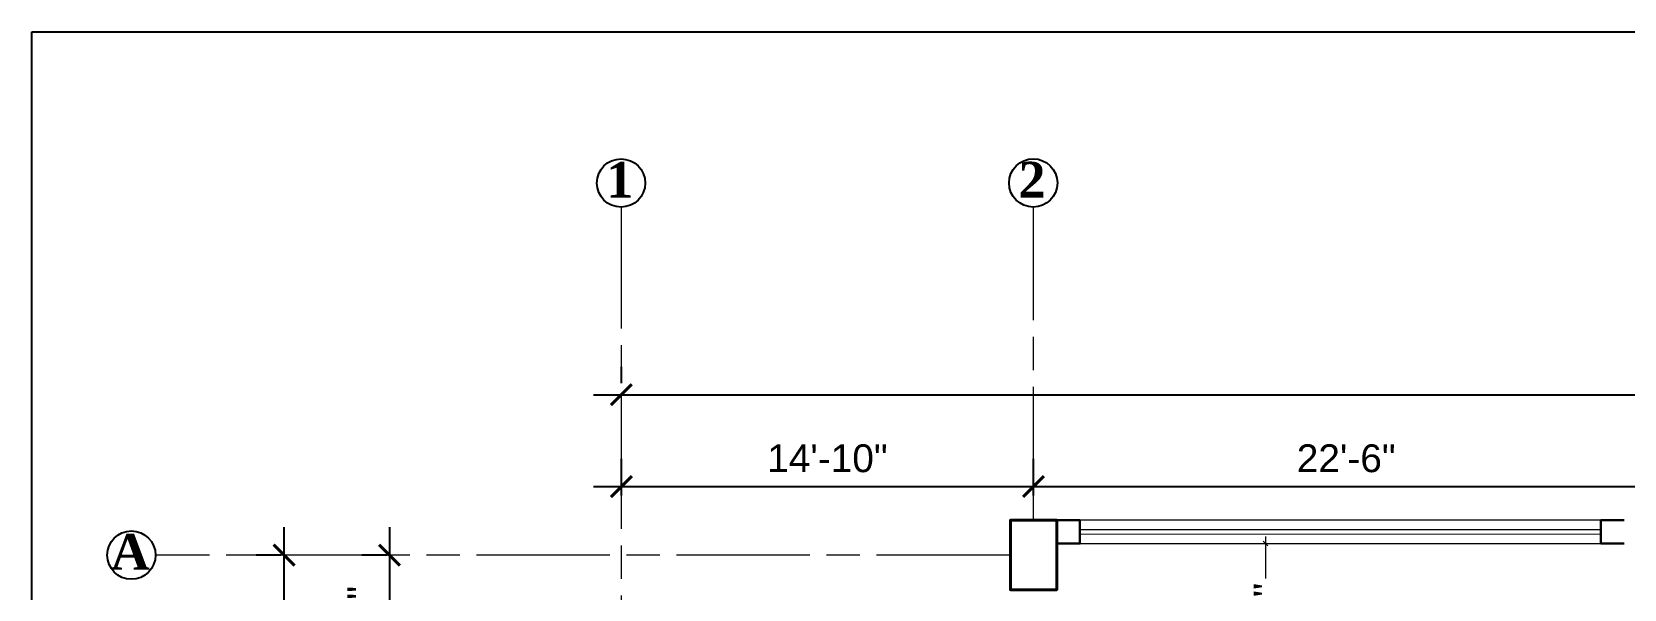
# Model space of a CAD drawing. Header units: inches. Extents: x -12 to 20935469, y -1604 to 24729220.
# Drawn here: x 20823799 to 20824487, y 24654890 to 24655131 of the extents above; entities that cross this region are included whole.
import ezdxf

# ---------------------------------------------------------------- set-up
doc = ezdxf.new("R2010")
doc.units = ezdxf.units.IN
doc.header["$LTSCALE"] = 0.03
doc.header["$MEASUREMENT"] = 0
doc.header["$PDMODE"] = 32
doc.header["$PDSIZE"] = 15
doc.linetypes.add('ACAD_ISO08W100', pattern=[36, 24, -3, 6, -3])
for name, color, linetype, lineweight in [('column', 1, 'Continuous', 40), ('Dim Line', 252, 'Continuous', 13), ('Grid Line', 252, 'Continuous', 18), ('Main Wall', 7, 'Continuous', 30), ('wind.', 150, 'Continuous', 20)]:
    doc.layers.add(name, color=color, linetype=linetype, lineweight=lineweight)
doc.layers.add('DIM TEXT 2025', color=7, linetype='Continuous')
doc.layers.add('TEXT', color=7, linetype='Continuous')
doc.styles.add('RomanS', font='arial.ttf', dxfattribs={"height": 12})
doc.styles.get("Standard").update_dxf_attribs({"font": 'timesbd.ttf'})
doc.dimstyles.new('Aec_Arch_I', dxfattribs={"dimscale": 96, "dimtxt": 12, "dimasz": 0.09375, "dimexe": 0.125, "dimexo": 0.125, "dimgap": 0.0625, "dimtad": 1, "dimdec": 0, "dimzin": 3, "dimdsep": 46, "dimlunit": 4, "dimtxsty": 'RomanS', "dimblk1": 'ARCHTICK', "dimblk2": 'ARCHTICK', "dimsah": 1, "dimcen": 0.09375, "dimdle": 0.125, "dimadec": 0, "dimazin": 0, "dimtfac": 0.75, "dimtdec": 0, "dimtmove": 2, "dimatfit": 3, "dimldrblk": 'ARCHTICK', "dimfxl": 1, "dimfrac": 1, "dimtolj": 1, "dimtzin": 0, "dimarcsym": 0})
doc.dimstyles.new('Standard 8', dxfattribs={"dimtxt": 7, "dimasz": 2, "dimexe": 2, "dimexo": 2, "dimgap": 2, "dimtad": 0, "dimdec": 0, "dimzin": 3, "dimdsep": 46, "dimlunit": 4, "dimtxsty": 'Standard', "dimblk": 'OBLIQUE', "dimcen": 3, "dimdle": 3, "dimclrd": 256, "dimclre": 256, "dimclrt": 256, "dimadec": 0, "dimazin": 0, "dimtfac": 1, "dimtdec": 0, "dimtix": 1, "dimtofl": 0, "dimtmove": 0, "dimatfit": 0, "dimldrblk": 'OBLIQUE', "dimfxl": 1, "dimtolj": 1, "dimtzin": 0, "dimlwd": -1, "dimlwe": -1, "dimarcsym": 0})

# ---------------------------------------------------------------- blocks, each defined once
blk = doc.blocks.new('_Oblique')
at = {"color": 0, "linetype": 'ByBlock', "lineweight": -2}
blk.add_line((-0.5, -0.5), (0.5, 0.5), dxfattribs=at)
blk = doc.blocks.new('*D187')
at = {"layer": 'Defpoints', "color": 0, "transparency": 16777216}
for p in [(20824302.97, 24654910.18), (20824331.95, 24654910.18), (20824302.98, 24654845.74)]:
    blk.add_point(p, dxfattribs=at)
at = {"layer": 'DIM TEXT 2025', "lineweight": 0, "transparency": 16777216}
for p, q in [((20824302.97, 24654910.18), (20824333.95, 24654910.18)), ((20824331.95, 24654913.18), (20824331.95, 24654895.07)), ((20824331.95, 24654842.74), (20824331.95, 24654860.84)), ((20824302.98, 24654845.74), (20824333.95, 24654845.74))]:
    blk.add_line(p, q, dxfattribs=at)
at = {"layer": 'DIM TEXT 2025', "lineweight": 0, "transparency": 16777216, "xscale": 2, "yscale": 2, "zscale": 2}
for p, rotation in [((20824331.95, 24654910.18), 90), ((20824331.95, 24654845.74), 270)]:
    blk.add_blockref('_Oblique', p, dxfattribs=dict(at, rotation=rotation))
at = {"layer": 'DIM TEXT 2025', "lineweight": 0, "transparency": 16777216, "insert": (20824331.95, 24654877.96), "char_height": 10, "attachment_point": 5, "rotation": 90}
blk.add_mtext('\\A1;5\'-4"', dxfattribs=at)
blk = doc.blocks.new('_ArchTick')
at = {"color": 0, "linetype": 'ByBlock', "lineweight": 35, "const_width": 0.15}
blk.add_lwpolyline([(-0.5, -0.5), (0.5, 0.5)], dxfattribs=at)
blk = doc.blocks.new('*D336')
at = {"layer": 'Defpoints', "color": 0, "transparency": 16777216}
for p in [(20820322.25, 24639400.93), (20820144.28, 24639385.03), (20820322.25, 24639385.03)]:
    blk.add_point(p, dxfattribs=at)
at = {"layer": 'Dim Line', "color": 0, "lineweight": -2, "transparency": 16777216}
for p, q in [((20820144.28, 24639397.03), (20820144.28, 24639412.93)), ((20820322.25, 24639397.03), (20820322.25, 24639412.93)), ((20820132.28, 24639400.93), (20820334.25, 24639400.93))]:
    blk.add_line(p, q, dxfattribs=at)
at = {"layer": 'Dim Line', "color": 0, "lineweight": -2, "transparency": 16777216, "xscale": 9, "yscale": 9, "zscale": 9, "rotation": 180}
blk.add_blockref('_ArchTick', (20820144.28, 24639400.93), dxfattribs=at)
at = {"layer": 'Dim Line', "color": 0, "lineweight": -2, "transparency": 16777216, "xscale": 9, "yscale": 9, "zscale": 9}
blk.add_blockref('_ArchTick', (20820322.25, 24639400.93), dxfattribs=at)
at = {"layer": 'Dim Line', "color": 0, "transparency": 16777216, "insert": (20820233.26, 24639413.05), "char_height": 12, "attachment_point": 5, "style": 'RomanS'}
blk.add_mtext('\\A1;14\'-10"', dxfattribs=at)
blk = doc.blocks.new('*D337')
at = {"layer": 'Defpoints', "color": 0, "transparency": 16777216}
for p in [(20820592.25, 24639400.93), (20820592.25, 24639400.93), (20820322.25, 24639385.03)]:
    blk.add_point(p, dxfattribs=at)
at = {"layer": 'Dim Line', "color": 0, "lineweight": -2, "transparency": 16777216}
for p, q in [((20820322.25, 24639397.03), (20820322.25, 24639412.93)), ((20820310.25, 24639400.93), (20820604.25, 24639400.93))]:
    blk.add_line(p, q, dxfattribs=at)
at = {"layer": 'Dim Line', "color": 0, "lineweight": -2, "transparency": 16777216, "xscale": 9, "yscale": 9, "zscale": 9, "rotation": 180}
blk.add_blockref('_ArchTick', (20820322.25, 24639400.93), dxfattribs=at)
at = {"layer": 'Dim Line', "color": 0, "lineweight": -2, "transparency": 16777216, "xscale": 9, "yscale": 9, "zscale": 9}
blk.add_blockref('_ArchTick', (20820592.25, 24639400.93), dxfattribs=at)
at = {"layer": 'Dim Line', "color": 0, "transparency": 16777216, "insert": (20820457.25, 24639413.05), "char_height": 12, "attachment_point": 5, "style": 'RomanS'}
blk.add_mtext('\\A1;22\'-6"', dxfattribs=at)
blk = doc.blocks.new('*D329')
at = {"layer": 'Defpoints', "color": 0, "transparency": 16777216}
for p in [(20822147.72, 24639440.57), (20820144.28, 24639433.51), (20822147.72, 24639433.51)]:
    blk.add_point(p, dxfattribs=at)
at = {"layer": 'Dim Line', "color": 0, "lineweight": -2, "transparency": 16777216}
for p, q in [((20820144.28, 24639445.51), (20820144.28, 24639452.57)), ((20822147.72, 24639445.51), (20822147.72, 24639452.57)), ((20820132.28, 24639440.57), (20822159.72, 24639440.57))]:
    blk.add_line(p, q, dxfattribs=at)
at = {"layer": 'Dim Line', "color": 0, "lineweight": -2, "transparency": 16777216, "xscale": 9, "yscale": 9, "zscale": 9, "rotation": 180}
blk.add_blockref('_ArchTick', (20820144.28, 24639440.57), dxfattribs=at)
at = {"layer": 'Dim Line', "color": 0, "lineweight": -2, "transparency": 16777216, "xscale": 9, "yscale": 9, "zscale": 9}
blk.add_blockref('_ArchTick', (20822147.72, 24639440.57), dxfattribs=at)
at = {"layer": 'Dim Line', "color": 0, "transparency": 16777216, "insert": (20821146, 24639452.7), "char_height": 12, "attachment_point": 5, "style": 'RomanS'}
blk.add_mtext('\\A1;166\'-11"', dxfattribs=at)
blk = doc.blocks.new('*D330')
at = {"layer": 'Defpoints', "color": 0, "transparency": 16777216}
for p in [(20820055.12, 24639371.33), (20820044.19, 24639311.34), (20820055.12, 24639311.34)]:
    blk.add_point(p, dxfattribs=at)
at = {"layer": 'Dim Line', "color": 0, "lineweight": -2, "transparency": 16777216}
for p, q in [((20820044.19, 24639383.33), (20820044.19, 24639299.34)), ((20820043.12, 24639371.33), (20820032.19, 24639371.33)), ((20820043.12, 24639311.34), (20820032.19, 24639311.34))]:
    blk.add_line(p, q, dxfattribs=at)
at = {"layer": 'Dim Line', "color": 0, "lineweight": -2, "transparency": 16777216, "xscale": 9, "yscale": 9, "zscale": 9}
for p, rotation in [((20820044.19, 24639371.33), 90), ((20820044.19, 24639311.34), 270)]:
    blk.add_blockref('_ArchTick', p, dxfattribs=dict(at, rotation=rotation))
at = {"layer": 'Dim Line', "color": 0, "transparency": 16777216, "insert": (20820032.06, 24639341.34), "char_height": 12, "attachment_point": 5, "rotation": 90, "style": 'RomanS'}
blk.add_mtext('\\A1;5\'-0"', dxfattribs=at)
blk = doc.blocks.new('*D335')
at = {"layer": 'Defpoints', "color": 0, "transparency": 16777216}
for p in [(20819998.65, 24639371.33), (20820009.29, 24639371.33), (20820009.29, 24638499.48)]:
    blk.add_point(p, dxfattribs=at)
at = {"layer": 'Dim Line', "color": 0, "lineweight": -2, "transparency": 16777216}
for p, q in [((20819998.65, 24638487.48), (20819998.65, 24639383.33)), ((20819997.29, 24639371.33), (20819986.65, 24639371.33)), ((20819997.29, 24638499.48), (20819986.65, 24638499.48))]:
    blk.add_line(p, q, dxfattribs=at)
at = {"layer": 'Dim Line', "color": 0, "lineweight": -2, "transparency": 16777216, "xscale": 9, "yscale": 9, "zscale": 9}
for p, rotation in [((20819998.65, 24639371.33), 90), ((20819998.65, 24638499.48), 270)]:
    blk.add_blockref('_ArchTick', p, dxfattribs=dict(at, rotation=rotation))
at = {"layer": 'Dim Line', "color": 0, "transparency": 16777216, "insert": (20819986.53, 24638935.41), "char_height": 12, "attachment_point": 5, "rotation": 90, "style": 'RomanS'}
blk.add_mtext('\\A1;72\'-8"', dxfattribs=at)
blk = doc.blocks.new('GRID')
at = {"layer": 'Grid Line', "color": 252, "linetype": 'ACAD_ISO08W100', "lineweight": 9, "ltscale": 80, "true_color": 0x939598}
for p, q in [((20820144.28, 24639296.33), (20820144.28, 24639521.54)), ((20820322.25, 24639386.33), (20820322.25, 24639521.55)), ((20820312.11, 24639371.33), (20819943.28, 24639371.33))]:
    blk.add_line(p, q, dxfattribs=at)
at = {"layer": 'TEXT'}
for centre in [(20820144.14, 24639531.96), (20820322.11, 24639531.97), (20819932.72, 24639371.33)]:
    blk.add_circle(centre, 10.42, dxfattribs=at)
at = {"layer": 'TEXT', "char_height": 15.435, "width": 227.4581, "attachment_point": 8, "rotation": 0}
for s, insert in [('\\A1;1', (20820143.62, 24639525.66)), ('\\A1;2', (20820321.59, 24639525.67)), ('\\A1;A', (20819932.21, 24639365.04))]:
    blk.add_mtext(s, dxfattribs=dict(at, insert=insert))
at = {"layer": 'Dim Line'}
for base, p1, p2, picture, middle in [((20822147.72, 24639440.57), (20820144.28, 24639433.51), (20822147.72, 24639433.51), '*D329', (20821146, 24639452.7)), ((20820322.25, 24639400.93), (20820144.28, 24639385.03), (20820322.25, 24639385.03), '*D336', (20820233.26, 24639413.05)), ((20820592.25, 24639400.93), (20820322.25, 24639385.03), (20820592.25, 24639400.93), '*D337', (20820457.25, 24639413.05))]:
    dim = blk.add_linear_dim(base=base, p1=p1, p2=p2, dimstyle='Aec_Arch_I', dxfattribs=at)
    dim.commit()
    dim.dimension.update_dxf_attribs({"geometry": picture, "text_midpoint": middle})
for base, p1, p2, picture, middle in [((20819998.65, 24639371.33), (20820009.29, 24638499.48), (20820009.29, 24639371.33), '*D335', (20819986.53, 24638935.41)), ((20820044.19, 24639311.34), (20820055.12, 24639371.33), (20820055.12, 24639311.34), '*D330', (20820032.06, 24639341.34))]:
    dim = blk.add_linear_dim(base=base, p1=p1, p2=p2, angle=90, dimstyle='Aec_Arch_I', dxfattribs=at)
    dim.commit()
    dim.dimension.update_dxf_attribs({"geometry": picture, "text_midpoint": middle})

msp = doc.modelspace()

# ---------------------------------------------------------------- linework, layer by layer
at = {"layer": 'column', "lineweight": 40, "ltscale": 20}
msp.add_lwpolyline([(20824241.85, 24654920.2), (20824221.85, 24654920.2), (20824221.85, 24654890.2), (20824241.85, 24654890.2)], close=True, dxfattribs=at)
at = {"layer": 'Defpoints'}
msp.add_lwpolyline([(20823799.35, 24655131.07), (20826238.21, 24655131.07), (20826238.21, 24653672.54), (20823799.35, 24653672.54)], close=True, dxfattribs=at)
at = {"layer": 'Main Wall', "lineweight": 30}
for points in [[(20824241.85, 24654920.2), (20824251.85, 24654920.2), (20824251.85, 24654910.17), (20824241.85, 24654910.17)], [(20824486.85, 24654920.2), (20824476.85, 24654920.2), (20824476.85, 24654910.17), (20824486.85, 24654910.17)]]:
    msp.add_lwpolyline(points, dxfattribs=at)
at = {"layer": 'wind.', "lineweight": 5}
for p, q in [((20824476.85, 24654920.2), (20824251.85, 24654920.2)), ((20824251.85, 24654916.23), (20824476.85, 24654916.3)), ((20824251.85, 24654914.23), (20824476.85, 24654914.3)), ((20824251.85, 24654910.17), (20824476.85, 24654910.21))]:
    msp.add_line(p, q, dxfattribs=at)

# ---------------------------------------------------------------- block references
msp.add_blockref('GRID', (3909.6, 15533.86))

# ---------------------------------------------------------------- dimensions: what is measured, and where the dimension line sits
at = {"layer": 'DIM TEXT 2025', "lineweight": 0}
dim = msp.add_linear_dim(base=(20824331.95, 24654910.18), p1=(20824302.98, 24654845.74), p2=(20824302.97, 24654910.18), angle=90, dimstyle='Standard 8', override={"dimtxt": 10, "dimexo": 0, "dimlwd": 0, "dimlwe": 0}, dxfattribs=at)
dim.commit()
dim.dimension.update_dxf_attribs({"geometry": '*D187', "text_midpoint": (20824331.95, 24654877.96)})

doc.saveas('drawing.dxf')
